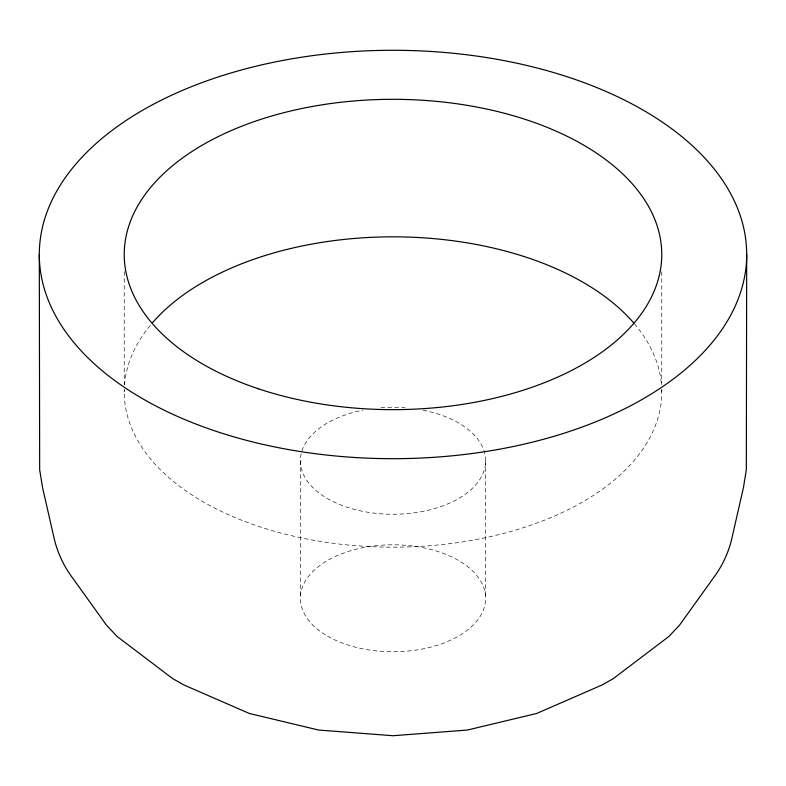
<?xml version="1.0" encoding="UTF-8"?>
<svg xmlns="http://www.w3.org/2000/svg" width="786" height="786" viewBox="0 0 786 786"><rect width="100%" height="100%" fill="white"/><g stroke="black" fill="none" stroke-linecap="round" stroke-linejoin="round"><path stroke-width="0.59" stroke-dasharray="3.93 2.95" d="M661.763 271.671L661.763 384.639M661.763 389.551L661.763 391.998M485.64 460.763L485.64 598.284M300.36 460.763L300.36 598.284M124.237 271.671L124.237 384.639M124.237 389.551L124.237 391.998M661.724 389.64A268.763 155.166 0 0 1 393 547.174A268.763 155.166 0 0 1 124.276 389.64M124.522 384.885A268.763 155.166 0 0 1 151.58 323.812M634.42 323.812A268.763 155.166 0 0 1 661.478 384.885M423.055 410.174A92.64 53.487 0 0 1 467.65 492.439A92.64 53.487 0 0 1 318.35 492.439A92.64 53.487 0 0 1 362.945 410.174M380.905 407.738A92.64 53.487 0 0 1 405.095 407.738M327.497 636.1A92.64 53.487 0 0 0 482.476 612.127A92.64 53.487 0 0 0 369.027 546.624A92.64 53.487 0 0 0 327.497 636.1"/><path stroke-width="1.18" d="M746.7 254.477A353.7 204.203 0 0 1 216.15 431.327A353.7 204.203 0 0 1 216.15 77.637A353.7 204.203 0 0 1 746.7 254.477L746.336 469.763L743.438 487.595L731.491 539.962C727.954 554.081 721.509 567.413 712.666 578.977L679.605 625.057L668.915 636.454L613.296 678.623L602.184 684.93L536.622 713.482L467.346 730.047L393 735.725L318.654 730.047L249.378 713.482L183.816 684.93L172.704 678.623L117.085 636.454L106.395 625.057L73.334 578.977C64.491 567.413 58.046 554.081 54.509 539.962L42.562 487.595L39.664 469.763L39.3 254.477M152.405 322.859A268.763 155.166 0 0 1 393 236.832A268.763 155.166 0 0 1 633.595 322.859M258.623 388.864A268.763 155.166 0 0 0 661.763 254.477A268.763 155.166 0 0 0 258.623 120.101A268.763 155.166 0 0 0 258.623 388.864"/></g></svg>
